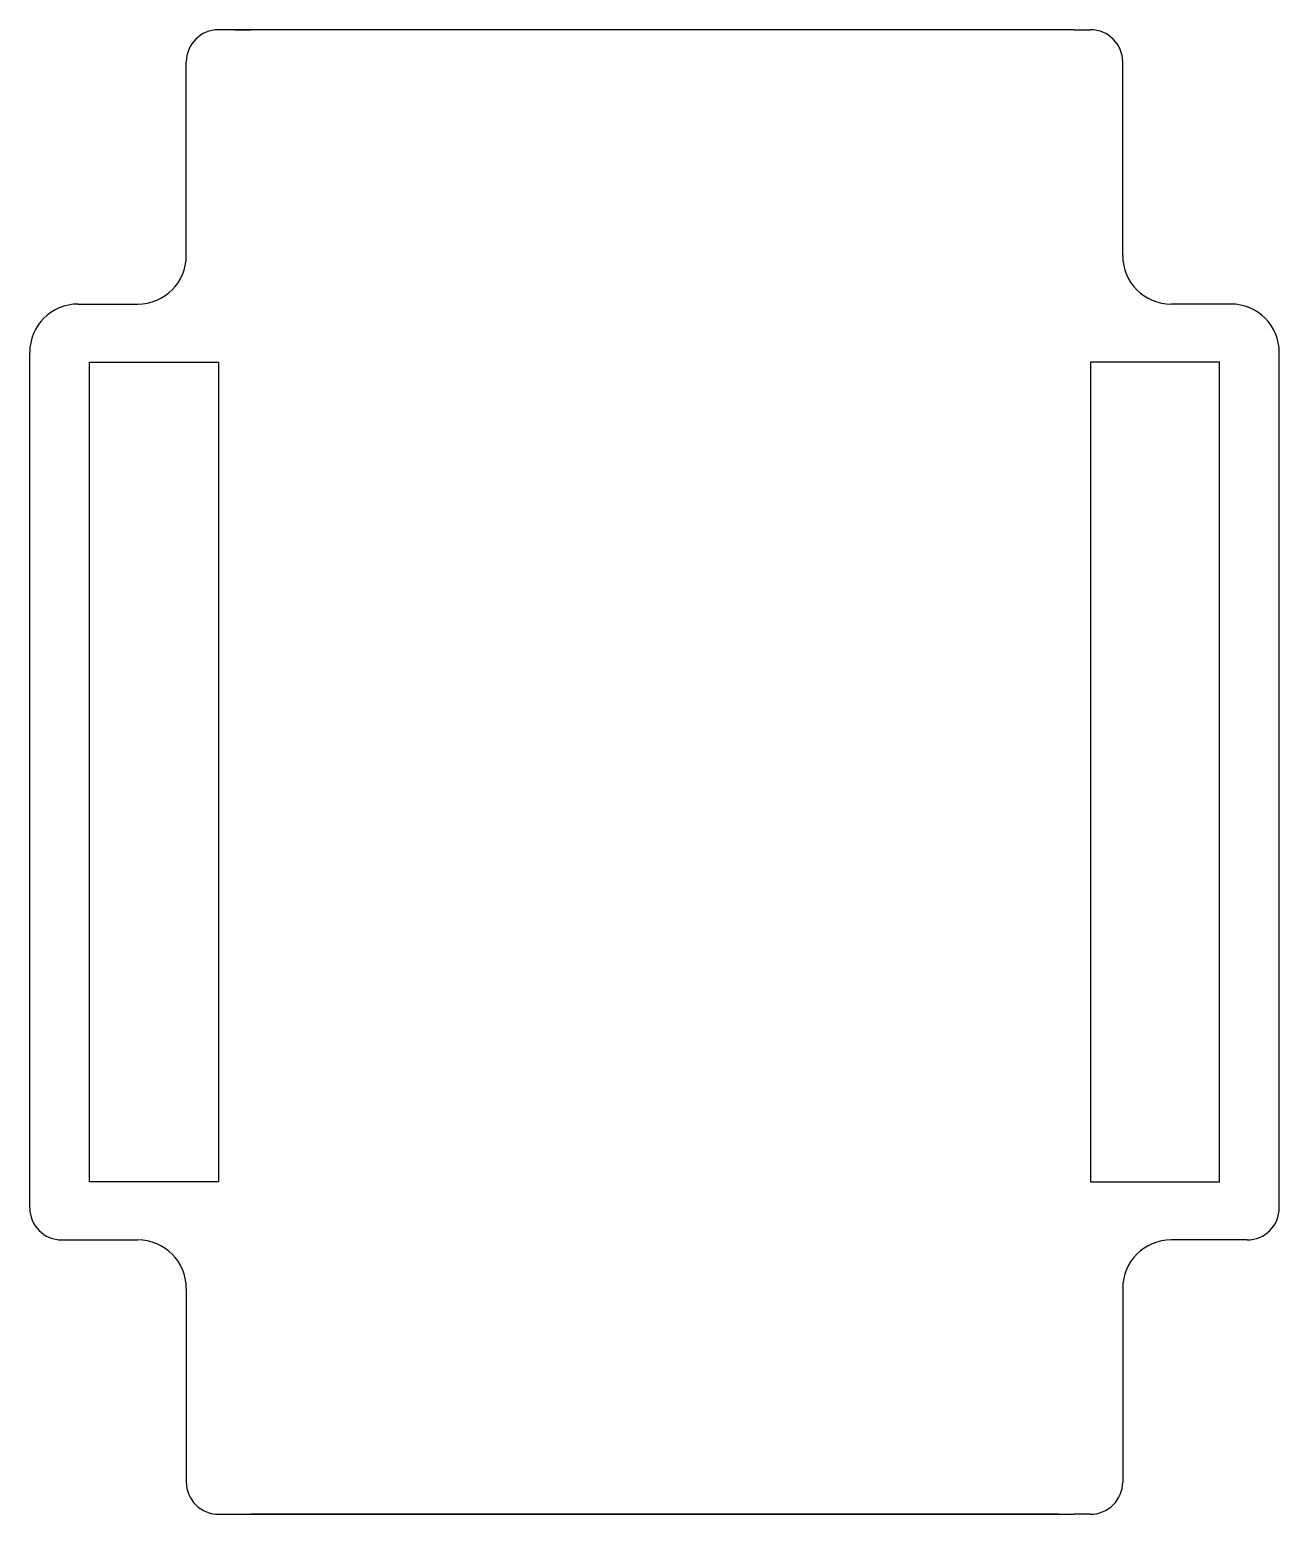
# Model space of a CAD drawing. Header units: millimetres. Extents: x -64.7 to 12.7, y -92 to 0.
import ezdxf

# ---------------------------------------------------------------- set-up
doc = ezdxf.new("R2010")
doc.units = ezdxf.units.MM
doc.layers.get('0').update_dxf_attribs({"linetype": 'CONTINUOUS'})

msp = doc.modelspace()

# ---------------------------------------------------------------- linework, layer by layer
for p, q in [((-52, 0), (-53, 0)), ((0, 0), (-52, 0)), ((-52, 0), (-51, 0)), ((0, 0), (-1, 0)), ((0, 0), (1, 0)), ((-55, -14), (-55, -2)), ((3, -14), (3, -2)), ((-61.7, -17), (-58, -17)), ((9.7, -17), (6, -17)), ((-64.7, -73), (-64.7, -20)), ((12.7, -73), (12.7, -20)), ((-62.7, -75), (-58, -75)), ((10.7, -75), (6, -75)), ((-55, -78), (-55, -89.7)), ((3, -78), (3, -89.7)), ((-55, -89.7), (-55, -89.998)), ((3, -89.7), (3, -89.998)), ((-52.99, -91.998), (-52, -92)), ((-52, -92), (0, -92)), ((-1, -92), (-51, -92)), ((0.99, -91.998), (0, -92))]:
    msp.add_line(p, q)
for points in [[(-61, -20.6), (-53, -20.6), (-53, -71.4), (-61, -71.4)], [(9, -71.4), (9, -20.6), (1, -20.6), (1, -71.4)]]:
    msp.add_lwpolyline(points, close=True)
for centre, radius, start, end in [((-53, -2), 2, 90, 180), ((1, -2), 2, 0, 90), ((-58, -14), 3, 270, 360), ((6, -14), 3, 180, 270), ((-61.7, -20), 3, 90, 180), ((9.7, -20), 3, 0, 90), ((-62.7, -73), 2, 180, 270), ((10.7, -73), 2, -90, 0), ((-58, -78), 3, 0, 90), ((6, -78), 3, 90, 180), ((-53, -89.998), 2, 180, 270.27261), ((1, -89.998), 2, -90.27261, 0)]:
    msp.add_arc(centre, radius, start, end)

doc.saveas('drawing.dxf')
